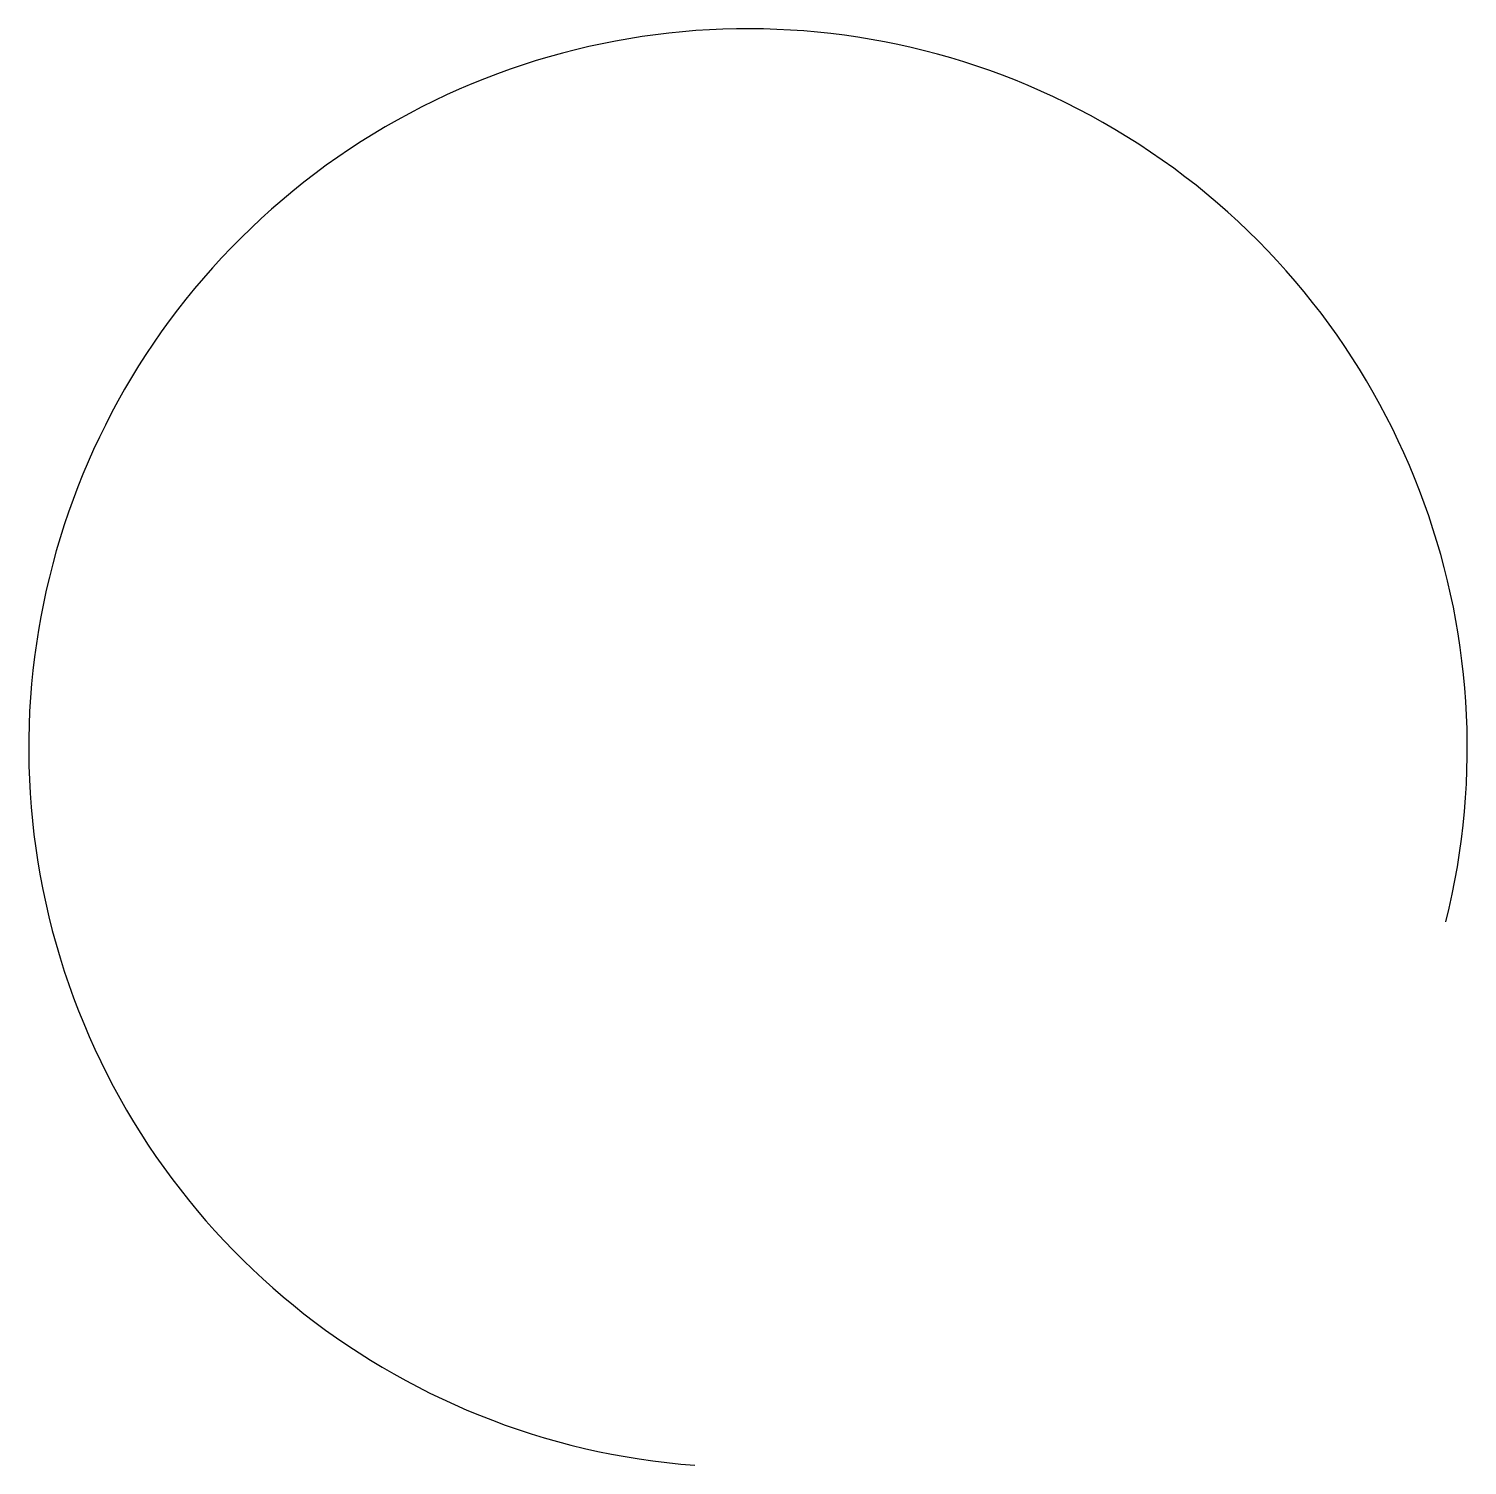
# Model space of a CAD drawing. Header units: millimetres. Extents: x 131 to 924, y 84 to 876.
import ezdxf

# ---------------------------------------------------------------- set-up
doc = ezdxf.new("R2010")
doc.units = ezdxf.units.MM

msp = doc.modelspace()

# ---------------------------------------------------------------- linework, layer by layer
msp.add_lwpolyline([(912.67, 383.7, 2.738306), (498.61, 84.05)], format="xyb")

doc.saveas('drawing.dxf')
